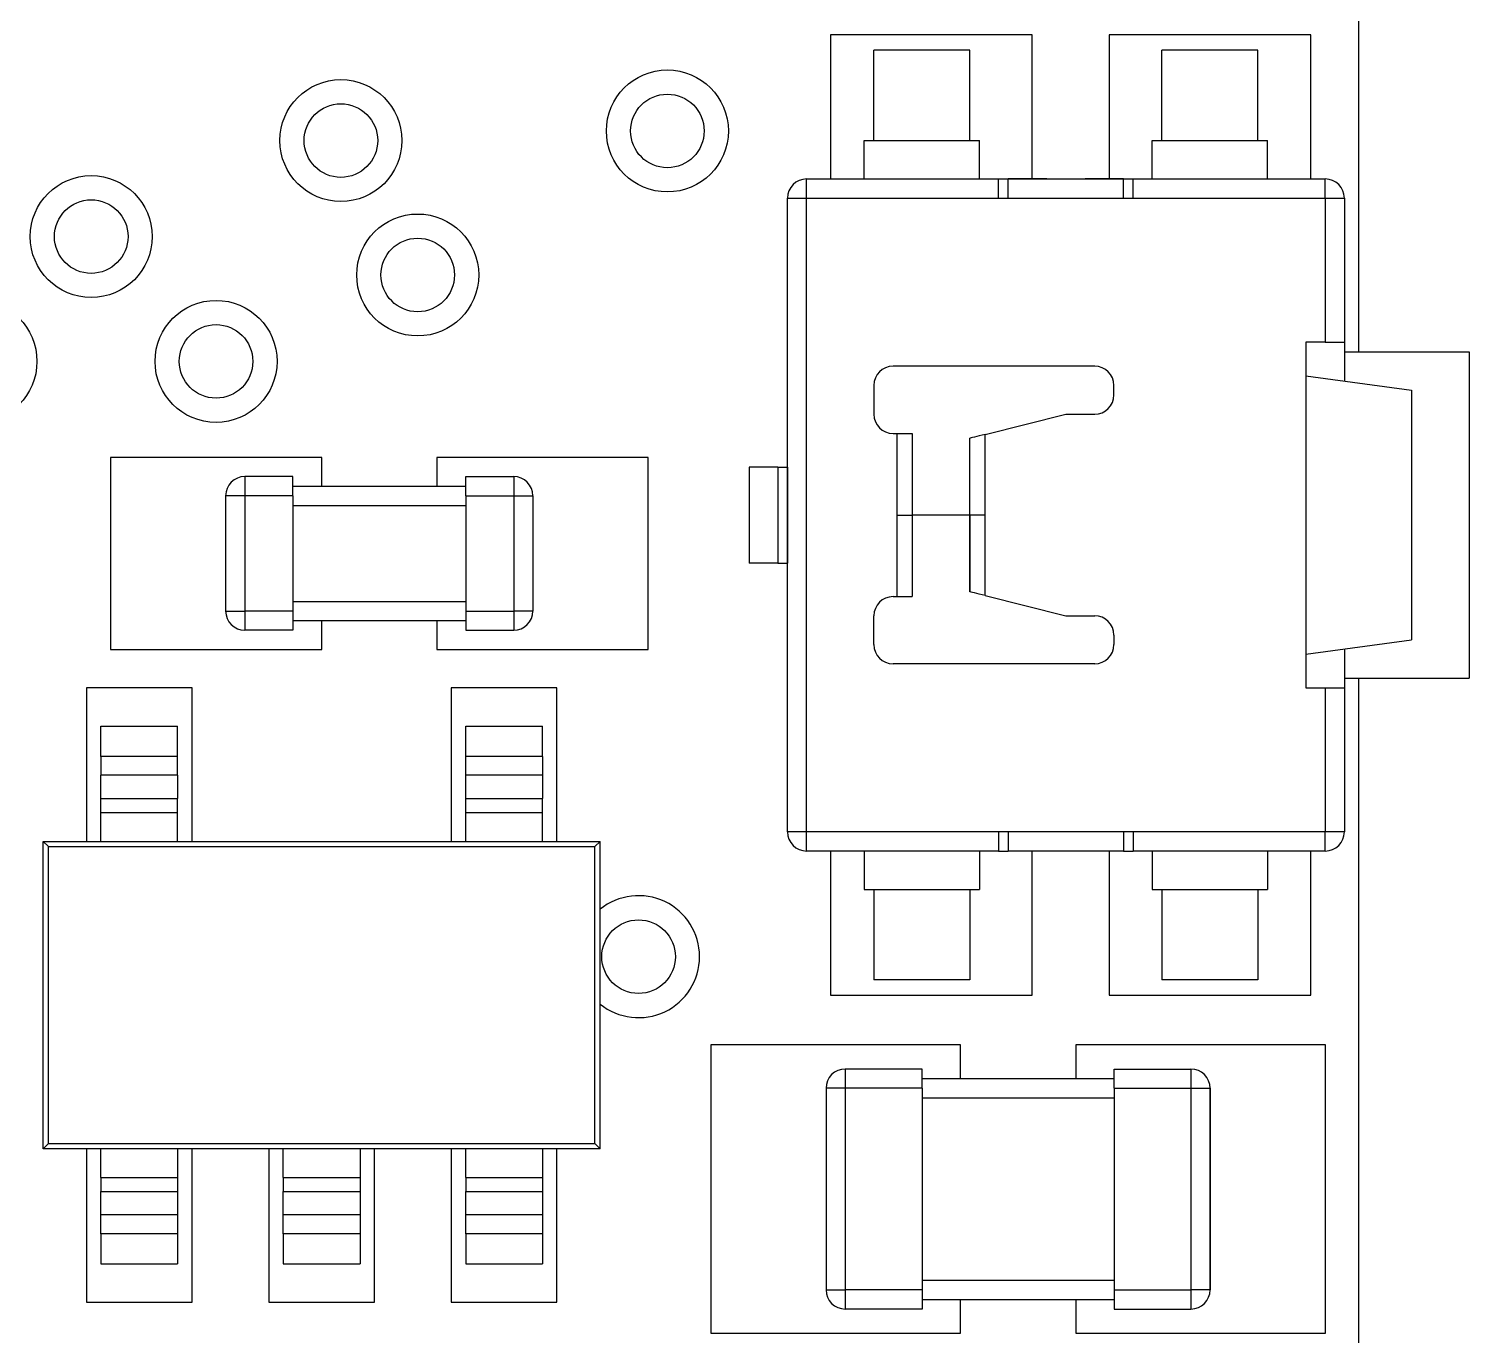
# Model space of a CAD drawing. Extents: x 87.1 to 184.1, y 90 to 128.
# Drawn here: x 111.02 to 118.52, y 103.66 to 110.47 of the extents above; entities that cross this region are included whole.
import ezdxf

# ---------------------------------------------------------------- set-up
doc = ezdxf.new("R2010")
doc.units = 0
doc.layers.add('View005', color=7, linetype='CONTINUOUS')

msp = doc.modelspace()

# ---------------------------------------------------------------- linework, layer by layer
at = {"layer": 'View005'}
for p, q in [((117.942, 108.785), (117.942, 120.435)), ((116.242, 110.435), (115.192, 110.435)), ((115.192, 110.435), (115.192, 109.685)), ((116.242, 110.435), (115.192, 110.435)), ((115.192, 110.435), (115.192, 109.685)), ((116.242, 109.685), (116.242, 110.435)), ((116.242, 109.685), (116.242, 110.435)), ((117.692, 110.435), (116.642, 110.435)), ((116.642, 110.435), (116.642, 109.685)), ((117.692, 110.435), (116.642, 110.435)), ((116.642, 110.435), (116.642, 109.685)), ((117.692, 109.685), (117.692, 110.435)), ((117.692, 109.685), (117.692, 110.435)), ((115.917, 110.356), (115.417, 110.356)), ((115.417, 109.885), (115.417, 110.356)), ((115.917, 110.356), (115.417, 110.356)), ((115.417, 109.885), (115.417, 110.356)), ((115.917, 109.885), (115.917, 110.356)), ((115.917, 109.885), (115.917, 110.356)), ((117.417, 110.356), (116.917, 110.356)), ((116.917, 109.885), (116.917, 110.356)), ((117.417, 110.356), (116.917, 110.356)), ((116.917, 109.885), (116.917, 110.356)), ((117.417, 109.885), (117.417, 110.356)), ((117.417, 109.885), (117.417, 110.356)), ((115.367, 109.685), (115.367, 109.885)), ((115.367, 109.885), (115.417, 109.885)), ((115.367, 109.685), (115.367, 109.885)), ((115.367, 109.885), (115.417, 109.885)), ((115.417, 109.885), (115.917, 109.885)), ((115.417, 109.885), (115.917, 109.885)), ((115.917, 109.885), (115.967, 109.885)), ((115.917, 109.885), (115.967, 109.885)), ((115.967, 109.685), (115.967, 109.885)), ((115.967, 109.685), (115.967, 109.885)), ((116.867, 109.685), (116.867, 109.885)), ((116.867, 109.885), (116.917, 109.885)), ((116.867, 109.685), (116.867, 109.885)), ((116.867, 109.885), (116.917, 109.885)), ((116.917, 109.885), (117.417, 109.885)), ((116.917, 109.885), (117.417, 109.885)), ((117.417, 109.885), (117.467, 109.885)), ((117.417, 109.885), (117.467, 109.885)), ((117.467, 109.685), (117.467, 109.885)), ((117.467, 109.685), (117.467, 109.885)), ((115.067, 109.685), (116.067, 109.685)), ((115.067, 109.685), (116.067, 109.685)), ((115.367, 109.685), (115.967, 109.685)), ((115.367, 109.685), (115.967, 109.685)), ((116.067, 109.685), (116.767, 109.685)), ((116.067, 109.685), (116.767, 109.685)), ((116.117, 109.685), (116.717, 109.685)), ((116.117, 109.685), (116.717, 109.685)), ((116.767, 109.685), (117.767, 109.685)), ((116.767, 109.685), (117.767, 109.685)), ((116.867, 109.685), (117.467, 109.685)), ((116.867, 109.685), (117.467, 109.685)), ((114.967, 106.285), (114.967, 109.585)), ((114.967, 106.285), (114.967, 109.585)), ((115.067, 106.285), (115.067, 109.585)), ((115.067, 109.585), (116.067, 109.585)), ((115.067, 106.285), (115.067, 109.585)), ((115.067, 109.585), (116.067, 109.585)), ((116.067, 109.585), (116.117, 109.585)), ((116.067, 109.585), (116.117, 109.585)), ((116.117, 109.585), (116.717, 109.585)), ((116.117, 109.585), (116.717, 109.585)), ((116.717, 109.585), (116.767, 109.585)), ((116.717, 109.585), (116.767, 109.585)), ((116.767, 109.585), (117.767, 109.585)), ((116.767, 109.585), (117.767, 109.585)), ((117.767, 109.585), (117.767, 108.835)), ((117.767, 109.585), (117.767, 108.835)), ((117.867, 109.585), (117.867, 108.835)), ((117.867, 109.585), (117.867, 108.835)), ((117.767, 108.835), (117.667, 108.835)), ((117.667, 108.835), (117.667, 108.66)), ((117.767, 108.835), (117.667, 108.835)), ((117.667, 108.835), (117.667, 108.66)), ((117.867, 108.835), (117.867, 108.785)), ((117.867, 108.835), (117.867, 108.785)), ((117.867, 108.785), (118.517, 108.785)), ((117.867, 108.785), (118.517, 108.785)), ((117.867, 108.785), (117.867, 108.633)), ((117.867, 108.785), (117.867, 108.633)), ((118.517, 108.785), (118.517, 107.085)), ((118.517, 108.785), (118.517, 107.085)), ((115.617, 108.71), (115.517, 108.71)), ((115.617, 108.71), (115.517, 108.71)), ((116.567, 108.71), (115.617, 108.71)), ((116.567, 108.71), (115.617, 108.71)), ((115.417, 108.61), (115.417, 108.46)), ((115.417, 108.61), (115.417, 108.46)), ((116.667, 108.56), (116.667, 108.61)), ((116.667, 108.56), (116.667, 108.61)), ((117.667, 108.66), (118.217, 108.585)), ((117.667, 108.66), (118.217, 108.585)), ((117.667, 108.66), (117.667, 107.21)), ((117.667, 108.66), (117.667, 107.21)), ((118.217, 108.585), (118.217, 107.285)), ((118.217, 108.585), (118.217, 107.285)), ((115.997, 108.355), (116.417, 108.46)), ((115.997, 108.355), (116.417, 108.46)), ((116.417, 108.46), (116.567, 108.46)), ((116.417, 108.46), (116.567, 108.46)), ((115.517, 108.36), (115.537, 108.36)), ((115.517, 108.36), (115.537, 108.36)), ((115.537, 108.36), (115.537, 107.935)), ((115.537, 108.36), (115.537, 107.935)), ((115.617, 108.36), (115.617, 107.935)), ((115.617, 108.36), (115.617, 107.935)), ((115.917, 107.935), (115.917, 108.335)), ((115.917, 107.935), (115.917, 108.335)), ((115.917, 107.935), (115.917, 108.335)), ((115.917, 107.935), (115.917, 108.335)), ((115.997, 107.935), (115.997, 108.355)), ((115.997, 107.935), (115.997, 108.355)), ((112.542, 108.235), (111.442, 108.235)), ((111.442, 108.235), (111.442, 107.235)), ((112.542, 108.235), (111.442, 108.235)), ((111.442, 108.235), (111.442, 107.235)), ((112.542, 108.085), (112.542, 108.235)), ((112.542, 108.085), (112.542, 108.235)), ((114.242, 108.235), (113.142, 108.235)), ((113.142, 108.235), (113.142, 108.085)), ((114.242, 108.235), (113.142, 108.235)), ((113.142, 108.235), (113.142, 108.085)), ((114.242, 107.235), (114.242, 108.235)), ((114.242, 107.235), (114.242, 108.235)), ((114.767, 108.185), (114.767, 107.685)), ((114.767, 108.185), (114.767, 107.685)), ((114.917, 108.185), (114.967, 108.185)), ((114.917, 108.185), (114.967, 108.185)), ((114.917, 108.185), (114.917, 107.685)), ((114.917, 108.185), (114.917, 107.685)), ((114.967, 108.185), (114.967, 107.685)), ((114.967, 108.185), (114.967, 107.685)), ((112.392, 108.135), (112.142, 108.135)), ((112.392, 108.135), (112.142, 108.135)), ((112.392, 108.135), (112.142, 108.135)), ((112.392, 108.135), (112.142, 108.135)), ((112.392, 108.135), (112.142, 108.135)), ((112.392, 108.135), (112.142, 108.135)), ((112.392, 108.085), (113.292, 108.085)), ((112.392, 108.085), (113.292, 108.085)), ((112.392, 108.085), (113.292, 108.085)), ((112.392, 108.085), (113.292, 108.085)), ((113.292, 108.135), (113.542, 108.135)), ((113.292, 108.135), (113.542, 108.135)), ((113.292, 108.135), (113.542, 108.135)), ((113.292, 108.135), (113.542, 108.135)), ((113.292, 108.135), (113.542, 108.135)), ((113.292, 108.135), (113.542, 108.135)), ((113.292, 108.135), (113.542, 108.135)), ((113.292, 108.135), (113.542, 108.135)), ((113.292, 108.135), (113.542, 108.135)), ((113.292, 108.135), (113.542, 108.135)), ((113.292, 108.135), (113.542, 108.135)), ((113.292, 108.135), (113.542, 108.135)), ((112.042, 108.035), (112.042, 107.435)), ((112.042, 108.035), (112.042, 107.435)), ((112.042, 108.035), (112.042, 107.435)), ((112.042, 108.035), (112.042, 107.435)), ((112.042, 108.035), (112.042, 107.435)), ((112.042, 108.035), (112.042, 107.435)), ((112.392, 108.035), (112.142, 108.035)), ((112.142, 108.035), (112.142, 107.435)), ((112.392, 108.035), (112.142, 108.035)), ((112.142, 108.035), (112.142, 107.435)), ((112.392, 108.035), (112.142, 108.035)), ((112.142, 108.035), (112.142, 107.435)), ((112.392, 108.035), (112.142, 108.035)), ((112.142, 108.035), (112.142, 107.435)), ((112.392, 108.035), (112.142, 108.035)), ((112.142, 108.035), (112.142, 107.435)), ((112.392, 108.035), (112.142, 108.035)), ((112.142, 108.035), (112.142, 107.435)), ((112.392, 108.035), (112.392, 107.435)), ((112.392, 108.035), (112.392, 107.435)), ((112.392, 108.035), (112.392, 107.435)), ((112.392, 108.035), (112.392, 107.435)), ((112.392, 108.035), (112.392, 107.435)), ((112.392, 108.035), (112.392, 107.435)), ((113.292, 108.035), (113.292, 107.435)), ((113.292, 108.035), (113.292, 107.435)), ((113.292, 108.035), (113.292, 107.435)), ((113.292, 108.035), (113.542, 108.035)), ((113.292, 108.035), (113.292, 107.435)), ((113.292, 108.035), (113.542, 108.035)), ((113.292, 108.035), (113.292, 107.435)), ((113.292, 108.035), (113.542, 108.035)), ((113.292, 108.035), (113.292, 107.435)), ((113.292, 108.035), (113.542, 108.035)), ((113.292, 108.035), (113.542, 108.035)), ((113.292, 108.035), (113.542, 108.035)), ((113.542, 108.035), (113.542, 107.435)), ((113.542, 108.035), (113.542, 107.435)), ((113.542, 108.035), (113.542, 107.435)), ((113.542, 108.035), (113.542, 107.435)), ((113.542, 108.035), (113.542, 107.435)), ((113.542, 108.035), (113.542, 107.435)), ((113.642, 108.035), (113.642, 107.435)), ((113.642, 108.035), (113.642, 107.435)), ((113.642, 108.035), (113.642, 107.435)), ((113.642, 108.035), (113.642, 107.435)), ((113.642, 108.035), (113.642, 107.435)), ((113.642, 108.035), (113.642, 107.435)), ((112.392, 107.985), (113.292, 107.985)), ((112.392, 107.985), (113.292, 107.985)), ((115.537, 107.935), (115.537, 107.51)), ((115.537, 107.935), (115.537, 107.51)), ((115.617, 107.935), (115.617, 107.51)), ((115.617, 107.935), (115.617, 107.51)), ((115.917, 107.935), (115.617, 107.935)), ((115.917, 107.935), (115.617, 107.935)), ((115.917, 107.535), (115.917, 107.935)), ((115.917, 107.935), (115.917, 107.535)), ((115.917, 107.535), (115.917, 107.935)), ((115.917, 107.935), (115.917, 107.535)), ((115.997, 107.515), (115.997, 107.935)), ((115.997, 107.515), (115.997, 107.935)), ((114.917, 107.685), (114.967, 107.685)), ((114.917, 107.685), (114.967, 107.685)), ((112.392, 107.485), (113.292, 107.485)), ((112.392, 107.485), (113.292, 107.485)), ((115.517, 107.51), (115.537, 107.51)), ((115.517, 107.51), (115.537, 107.51)), ((115.997, 107.515), (116.417, 107.41)), ((115.997, 107.515), (116.417, 107.41)), ((112.392, 107.435), (112.142, 107.435)), ((112.392, 107.435), (112.142, 107.435)), ((112.392, 107.435), (112.142, 107.435)), ((112.392, 107.435), (112.142, 107.435)), ((112.392, 107.435), (112.142, 107.435)), ((112.392, 107.435), (112.142, 107.435)), ((113.292, 107.435), (113.542, 107.435)), ((113.292, 107.435), (113.542, 107.435)), ((113.292, 107.435), (113.542, 107.435)), ((113.292, 107.435), (113.542, 107.435)), ((113.292, 107.435), (113.542, 107.435)), ((113.292, 107.435), (113.542, 107.435)), ((115.417, 107.26), (115.417, 107.41)), ((115.417, 107.26), (115.417, 107.41)), ((116.417, 107.41), (116.567, 107.41)), ((116.417, 107.41), (116.567, 107.41)), ((112.392, 107.335), (112.142, 107.335)), ((112.392, 107.335), (112.142, 107.335)), ((112.392, 107.335), (112.142, 107.335)), ((112.392, 107.335), (112.142, 107.335)), ((112.392, 107.335), (112.142, 107.335)), ((112.392, 107.335), (112.142, 107.335)), ((112.392, 107.335), (112.142, 107.335)), ((112.392, 107.335), (112.142, 107.335)), ((112.392, 107.335), (112.142, 107.335)), ((112.392, 107.335), (112.142, 107.335)), ((112.392, 107.335), (112.142, 107.335)), ((112.392, 107.335), (112.142, 107.335)), ((112.392, 107.385), (113.292, 107.385)), ((112.392, 107.385), (113.292, 107.385)), ((112.542, 107.235), (112.542, 107.385)), ((112.542, 107.235), (112.542, 107.385)), ((113.142, 107.385), (113.142, 107.235)), ((113.142, 107.385), (113.142, 107.235)), ((113.292, 107.335), (113.542, 107.335)), ((113.292, 107.335), (113.542, 107.335)), ((113.292, 107.335), (113.542, 107.335)), ((113.292, 107.335), (113.542, 107.335)), ((113.292, 107.335), (113.542, 107.335)), ((113.292, 107.335), (113.542, 107.335)), ((116.667, 107.31), (116.667, 107.26)), ((116.667, 107.31), (116.667, 107.26)), ((117.667, 107.21), (118.217, 107.285)), ((117.667, 107.21), (118.217, 107.285)), ((111.442, 107.235), (112.542, 107.235)), ((111.442, 107.235), (112.542, 107.235)), ((113.142, 107.235), (114.242, 107.235)), ((113.142, 107.235), (114.242, 107.235)), ((117.667, 107.21), (117.667, 107.035)), ((117.667, 107.21), (117.667, 107.035)), ((117.867, 107.237), (117.867, 107.085)), ((117.867, 107.237), (117.867, 107.085)), ((115.617, 107.16), (115.517, 107.16)), ((115.617, 107.16), (115.517, 107.16)), ((116.567, 107.16), (115.617, 107.16)), ((116.567, 107.16), (115.617, 107.16)), ((111.867, 107.035), (111.317, 107.035)), ((111.317, 107.035), (111.317, 106.235)), ((111.867, 107.035), (111.317, 107.035)), ((111.317, 107.035), (111.317, 106.235)), ((111.867, 106.235), (111.867, 107.035)), ((111.867, 106.235), (111.867, 107.035)), ((113.767, 107.035), (113.217, 107.035)), ((113.217, 107.035), (113.217, 106.235)), ((113.767, 107.035), (113.217, 107.035)), ((113.217, 107.035), (113.217, 106.235)), ((113.767, 106.235), (113.767, 107.035)), ((113.767, 106.235), (113.767, 107.035)), ((117.667, 107.035), (117.767, 107.035)), ((117.667, 107.035), (117.767, 107.035)), ((117.767, 107.035), (117.767, 106.285)), ((117.767, 107.035), (117.767, 106.285)), ((117.867, 107.085), (117.867, 107.035)), ((117.867, 107.085), (118.517, 107.085)), ((117.867, 107.085), (117.867, 107.035)), ((117.867, 107.085), (118.517, 107.085)), ((117.867, 107.035), (117.867, 106.285)), ((117.867, 107.035), (117.867, 106.285)), ((117.942, 101.785), (117.942, 107.085)), ((111.392, 106.678), (111.392, 106.835)), ((111.392, 106.835), (111.792, 106.835)), ((111.392, 106.678), (111.392, 106.835)), ((111.392, 106.835), (111.792, 106.835)), ((111.792, 106.678), (111.792, 106.835)), ((111.792, 106.678), (111.792, 106.835)), ((113.292, 106.678), (113.292, 106.835)), ((113.292, 106.835), (113.692, 106.835)), ((113.292, 106.678), (113.292, 106.835)), ((113.292, 106.835), (113.692, 106.835)), ((113.692, 106.678), (113.692, 106.835)), ((113.692, 106.678), (113.692, 106.835)), ((111.792, 106.678), (111.392, 106.678)), ((111.792, 106.678), (111.392, 106.678)), ((113.692, 106.678), (113.292, 106.678)), ((113.692, 106.678), (113.292, 106.678)), ((111.392, 106.458), (111.392, 106.58)), ((111.392, 106.458), (111.392, 106.58)), ((111.792, 106.58), (111.392, 106.58)), ((111.792, 106.58), (111.392, 106.58)), ((111.792, 106.58), (111.792, 106.458)), ((111.792, 106.58), (111.792, 106.458)), ((113.292, 106.458), (113.292, 106.58)), ((113.292, 106.458), (113.292, 106.58)), ((113.692, 106.58), (113.292, 106.58)), ((113.692, 106.58), (113.292, 106.58)), ((113.692, 106.58), (113.692, 106.458)), ((113.692, 106.58), (113.692, 106.458)), ((111.392, 106.458), (111.792, 106.458)), ((111.392, 106.458), (111.792, 106.458)), ((113.292, 106.458), (113.692, 106.458)), ((113.292, 106.458), (113.692, 106.458)), ((111.392, 106.235), (111.392, 106.385)), ((111.392, 106.235), (111.392, 106.385)), ((111.392, 106.385), (111.792, 106.385)), ((111.392, 106.385), (111.792, 106.385)), ((111.792, 106.235), (111.792, 106.385)), ((111.792, 106.235), (111.792, 106.385)), ((113.292, 106.235), (113.292, 106.385)), ((113.292, 106.235), (113.292, 106.385)), ((113.292, 106.385), (113.692, 106.385)), ((113.292, 106.385), (113.692, 106.385)), ((113.692, 106.235), (113.692, 106.385)), ((113.692, 106.235), (113.692, 106.385)), ((116.067, 106.285), (115.067, 106.285)), ((116.067, 106.285), (115.067, 106.285)), ((116.117, 106.285), (116.067, 106.285)), ((116.117, 106.285), (116.067, 106.285)), ((116.717, 106.285), (116.117, 106.285)), ((116.717, 106.285), (116.117, 106.285)), ((116.767, 106.285), (116.717, 106.285)), ((116.767, 106.285), (116.717, 106.285)), ((117.767, 106.285), (116.767, 106.285)), ((117.767, 106.285), (116.767, 106.285)), ((111.092, 106.235), (113.992, 106.235)), ((111.092, 106.235), (111.119, 106.208)), ((111.092, 104.635), (111.092, 106.235)), ((111.092, 106.235), (113.992, 106.235)), ((111.092, 106.235), (111.119, 106.208)), ((111.092, 104.635), (111.092, 106.235)), ((111.119, 106.208), (113.965, 106.208)), ((111.119, 104.662), (111.119, 106.208)), ((111.119, 106.208), (113.965, 106.208)), ((111.119, 104.662), (111.119, 106.208)), ((113.992, 106.235), (113.965, 106.208)), ((113.992, 106.235), (113.965, 106.208)), ((113.965, 104.662), (113.965, 106.208)), ((113.965, 104.662), (113.965, 106.208)), ((113.992, 104.635), (113.992, 106.235)), ((113.992, 104.635), (113.992, 106.235)), ((116.067, 106.185), (115.067, 106.185)), ((116.067, 106.185), (115.067, 106.185)), ((115.192, 106.185), (115.192, 105.435)), ((115.192, 106.185), (115.192, 105.435)), ((115.367, 106.185), (115.367, 105.985)), ((115.367, 106.185), (115.367, 105.985)), ((115.967, 106.185), (115.967, 105.985)), ((115.967, 106.185), (115.967, 105.985)), ((116.067, 106.185), (116.117, 106.185)), ((116.067, 106.185), (116.117, 106.185)), ((116.717, 106.185), (116.117, 106.185)), ((116.717, 106.185), (116.117, 106.185)), ((116.242, 105.435), (116.242, 106.185)), ((116.242, 105.435), (116.242, 106.185)), ((116.642, 106.185), (116.642, 105.435)), ((116.642, 106.185), (116.642, 105.435)), ((116.717, 106.185), (116.767, 106.185)), ((116.717, 106.185), (116.767, 106.185)), ((117.767, 106.185), (116.767, 106.185)), ((117.767, 106.185), (116.767, 106.185)), ((116.867, 106.185), (116.867, 105.985)), ((116.867, 106.185), (116.867, 105.985)), ((117.467, 106.185), (117.467, 105.985)), ((117.467, 106.185), (117.467, 105.985)), ((117.692, 105.435), (117.692, 106.185)), ((117.692, 105.435), (117.692, 106.185)), ((115.367, 105.985), (115.417, 105.985)), ((115.367, 105.985), (115.417, 105.985)), ((115.417, 105.985), (115.417, 105.514)), ((115.417, 105.985), (115.417, 105.514)), ((115.417, 105.985), (115.917, 105.985)), ((115.417, 105.985), (115.917, 105.985)), ((115.917, 105.985), (115.967, 105.985)), ((115.917, 105.985), (115.917, 105.514)), ((115.917, 105.985), (115.967, 105.985)), ((115.917, 105.985), (115.917, 105.514)), ((116.867, 105.985), (116.917, 105.985)), ((116.867, 105.985), (116.917, 105.985)), ((116.917, 105.985), (116.917, 105.514)), ((116.917, 105.985), (116.917, 105.514)), ((116.917, 105.985), (117.417, 105.985)), ((116.917, 105.985), (117.417, 105.985)), ((117.417, 105.985), (117.467, 105.985)), ((117.417, 105.985), (117.417, 105.514)), ((117.417, 105.985), (117.467, 105.985)), ((117.417, 105.985), (117.417, 105.514)), ((115.917, 105.514), (115.417, 105.514)), ((115.917, 105.514), (115.417, 105.514)), ((117.417, 105.514), (116.917, 105.514)), ((117.417, 105.514), (116.917, 105.514)), ((115.192, 105.435), (116.242, 105.435)), ((115.192, 105.435), (116.242, 105.435)), ((116.642, 105.435), (117.692, 105.435)), ((116.642, 105.435), (117.692, 105.435)), ((115.868, 105.175), (114.568, 105.175)), ((114.568, 105.175), (114.568, 103.675)), ((115.868, 105.175), (114.568, 105.175)), ((114.568, 105.175), (114.568, 103.675)), ((115.868, 105), (115.868, 105.175)), ((115.868, 105), (115.868, 105.175)), ((117.768, 105.175), (116.468, 105.175)), ((116.468, 105.175), (116.468, 105)), ((117.768, 105.175), (116.468, 105.175)), ((116.468, 105.175), (116.468, 105)), ((117.768, 103.675), (117.768, 105.175)), ((117.768, 103.675), (117.768, 105.175)), ((115.668, 105.05), (115.268, 105.05)), ((115.668, 105.05), (115.268, 105.05)), ((115.668, 105), (116.668, 105)), ((115.668, 105), (116.668, 105)), ((116.668, 105.05), (117.068, 105.05)), ((116.668, 105.05), (117.068, 105.05)), ((116.668, 105.05), (117.068, 105.05)), ((116.668, 105.05), (117.068, 105.05)), ((115.168, 104.95), (115.168, 103.9)), ((115.168, 104.95), (115.168, 103.9)), ((115.668, 104.95), (115.268, 104.95)), ((115.268, 104.95), (115.268, 103.9)), ((115.668, 104.95), (115.268, 104.95)), ((115.268, 104.95), (115.268, 103.9)), ((115.668, 104.95), (115.668, 103.9)), ((115.668, 104.95), (115.668, 103.9)), ((116.668, 104.95), (116.668, 103.9)), ((116.668, 104.95), (116.668, 103.9)), ((116.668, 104.95), (117.068, 104.95)), ((116.668, 104.95), (117.068, 104.95)), ((117.068, 104.95), (117.068, 103.9)), ((117.068, 104.95), (117.068, 103.9)), ((117.168, 104.95), (117.168, 103.9)), ((117.168, 103.9), (117.168, 104.95)), ((117.168, 104.95), (117.168, 103.9)), ((117.168, 103.9), (117.168, 104.95)), ((115.668, 104.9), (116.668, 104.9)), ((115.668, 104.9), (116.668, 104.9)), ((111.092, 104.635), (111.119, 104.662)), ((111.092, 104.635), (111.119, 104.662)), ((113.992, 104.635), (111.092, 104.635)), ((113.992, 104.635), (111.092, 104.635)), ((111.119, 104.662), (113.965, 104.662)), ((111.119, 104.662), (113.965, 104.662)), ((111.317, 104.635), (111.317, 103.835)), ((111.317, 104.635), (111.317, 103.835)), ((111.392, 104.485), (111.392, 104.635)), ((111.392, 104.485), (111.392, 104.635)), ((111.792, 104.635), (111.792, 104.485)), ((111.792, 104.635), (111.792, 104.485)), ((111.867, 103.835), (111.867, 104.635)), ((111.867, 103.835), (111.867, 104.635)), ((112.267, 104.635), (112.267, 103.835)), ((112.267, 104.635), (112.267, 103.835)), ((112.342, 104.485), (112.342, 104.635)), ((112.342, 104.485), (112.342, 104.635)), ((112.742, 104.635), (112.742, 104.485)), ((112.742, 104.635), (112.742, 104.485)), ((112.817, 103.835), (112.817, 104.635)), ((112.817, 103.835), (112.817, 104.635)), ((113.217, 104.635), (113.217, 103.835)), ((113.217, 104.635), (113.217, 103.835)), ((113.292, 104.485), (113.292, 104.635)), ((113.292, 104.485), (113.292, 104.635)), ((113.692, 104.635), (113.692, 104.485)), ((113.692, 104.635), (113.692, 104.485)), ((113.767, 103.835), (113.767, 104.635)), ((113.767, 103.835), (113.767, 104.635)), ((113.992, 104.635), (113.965, 104.662)), ((113.992, 104.635), (113.965, 104.662)), ((111.392, 104.485), (111.792, 104.485)), ((111.392, 104.485), (111.792, 104.485)), ((112.342, 104.485), (112.742, 104.485)), ((112.342, 104.485), (112.742, 104.485)), ((113.292, 104.485), (113.692, 104.485)), ((113.292, 104.485), (113.692, 104.485)), ((111.392, 104.29), (111.392, 104.412)), ((111.392, 104.29), (111.392, 104.412)), ((111.392, 104.412), (111.792, 104.412)), ((111.392, 104.412), (111.792, 104.412)), ((111.792, 104.412), (111.792, 104.29)), ((111.792, 104.412), (111.792, 104.29)), ((112.342, 104.29), (112.342, 104.412)), ((112.342, 104.29), (112.342, 104.412)), ((112.342, 104.412), (112.742, 104.412)), ((112.342, 104.412), (112.742, 104.412)), ((112.742, 104.412), (112.742, 104.29)), ((112.742, 104.412), (112.742, 104.29)), ((113.292, 104.29), (113.292, 104.412)), ((113.292, 104.29), (113.292, 104.412)), ((113.292, 104.412), (113.692, 104.412)), ((113.292, 104.412), (113.692, 104.412)), ((113.692, 104.412), (113.692, 104.29)), ((113.692, 104.412), (113.692, 104.29)), ((111.792, 104.29), (111.392, 104.29)), ((111.792, 104.29), (111.392, 104.29)), ((112.742, 104.29), (112.342, 104.29)), ((112.742, 104.29), (112.342, 104.29)), ((113.692, 104.29), (113.292, 104.29)), ((113.692, 104.29), (113.292, 104.29)), ((111.392, 104.192), (111.392, 104.035)), ((111.392, 104.192), (111.392, 104.035)), ((111.792, 104.192), (111.392, 104.192)), ((111.792, 104.192), (111.392, 104.192)), ((111.792, 104.192), (111.792, 104.035)), ((111.792, 104.192), (111.792, 104.035)), ((112.342, 104.192), (112.342, 104.035)), ((112.342, 104.192), (112.342, 104.035)), ((112.742, 104.192), (112.342, 104.192)), ((112.742, 104.192), (112.342, 104.192)), ((112.742, 104.192), (112.742, 104.035)), ((112.742, 104.192), (112.742, 104.035)), ((113.292, 104.192), (113.292, 104.035)), ((113.292, 104.192), (113.292, 104.035)), ((113.692, 104.192), (113.292, 104.192)), ((113.692, 104.192), (113.292, 104.192)), ((113.692, 104.192), (113.692, 104.035)), ((113.692, 104.192), (113.692, 104.035)), ((111.392, 104.035), (111.792, 104.035)), ((111.392, 104.035), (111.792, 104.035)), ((112.342, 104.035), (112.742, 104.035)), ((112.342, 104.035), (112.742, 104.035)), ((113.292, 104.035), (113.692, 104.035)), ((113.292, 104.035), (113.692, 104.035)), ((115.668, 103.95), (116.668, 103.95)), ((115.668, 103.95), (116.668, 103.95)), ((115.668, 103.9), (115.268, 103.9)), ((115.668, 103.9), (115.268, 103.9)), ((116.668, 103.9), (117.068, 103.9)), ((116.668, 103.9), (117.068, 103.9)), ((111.317, 103.835), (111.867, 103.835)), ((111.317, 103.835), (111.867, 103.835)), ((112.267, 103.835), (112.817, 103.835)), ((112.267, 103.835), (112.817, 103.835)), ((113.217, 103.835), (113.767, 103.835)), ((113.217, 103.835), (113.767, 103.835)), ((115.668, 103.8), (115.268, 103.8)), ((115.668, 103.8), (115.268, 103.8)), ((115.668, 103.8), (115.268, 103.8)), ((115.668, 103.8), (115.268, 103.8)), ((115.668, 103.85), (116.668, 103.85)), ((115.668, 103.85), (116.668, 103.85)), ((115.868, 103.675), (115.868, 103.85)), ((115.868, 103.675), (115.868, 103.85)), ((116.468, 103.85), (116.468, 103.675)), ((116.468, 103.85), (116.468, 103.675)), ((116.668, 103.8), (117.068, 103.8)), ((116.668, 103.8), (117.068, 103.8)), ((114.568, 103.675), (115.868, 103.675)), ((114.568, 103.675), (115.868, 103.675)), ((116.468, 103.675), (117.768, 103.675)), ((116.468, 103.675), (117.768, 103.675))]:
    msp.add_line(p, q, dxfattribs=at)
for centre, radius in [((114.342, 109.935), 0.3175), ((114.342, 109.935), 0.3175), ((112.642, 109.885), 0.3175), ((112.642, 109.885), 0.3175), ((114.342, 109.935), 0.1915), ((114.342, 109.935), 0.1915), ((112.642, 109.885), 0.1915), ((112.642, 109.885), 0.1915), ((111.342, 109.385), 0.3175), ((111.342, 109.385), 0.3175), ((111.342, 109.385), 0.1915), ((111.342, 109.385), 0.1915), ((113.042, 109.185), 0.3175), ((113.042, 109.185), 0.3175), ((113.042, 109.185), 0.1915), ((113.042, 109.185), 0.1915), ((110.742, 108.735), 0.3175), ((110.742, 108.735), 0.3175), ((111.992, 108.735), 0.3175), ((111.992, 108.735), 0.3175), ((111.992, 108.735), 0.1915), ((111.992, 108.735), 0.1915), ((114.192, 105.635), 0.1915), ((114.192, 105.635), 0.1915)]:
    msp.add_circle(centre, radius, dxfattribs=at)
for centre, radius, start, end in [((115.067, 109.585), 0.1, 90, 180), ((115.067, 109.585), 0.1, 90, 180), ((117.767, 109.585), 0.1, 0, 90), ((117.767, 109.585), 0.1, 0, 90), ((115.517, 108.61), 0.1, 90, 180), ((115.517, 108.61), 0.1, 90, 180), ((116.567, 108.61), 0.1, 0, 90), ((116.567, 108.61), 0.1, 0, 90), ((116.567, 108.56), 0.1, -90, 0), ((116.567, 108.56), 0.1, -90, 0), ((115.517, 108.46), 0.1, 180, -90), ((115.517, 108.46), 0.1, 180, -90), ((112.142, 108.035), 0.1, 90, 180), ((112.142, 108.035), 0.1, 90, 180), ((112.142, 108.035), 0.1, 90, -180), ((112.142, 108.035), 0.1, 90, -180), ((112.142, 108.035), 0.1, 90, -180), ((112.142, 108.035), 0.1, 90, -180), ((113.542, 108.035), 0.1, 0, 90), ((113.542, 108.035), 0.1, 0, 90), ((113.542, 108.035), 0.1, 0, 90), ((113.542, 108.035), 0.1, 0, 90), ((113.542, 108.035), 0.1, 0, 90), ((113.542, 108.035), 0.1, 0, 90), ((113.542, 108.035), 0.1, 0, 90), ((113.542, 108.035), 0.1, 0, 90), ((113.542, 108.035), 0.1, 0, 90), ((113.542, 108.035), 0.1, 0, 90), ((115.517, 107.41), 0.1, 90, 180), ((115.517, 107.41), 0.1, 90, 180), ((112.142, 107.435), 0.1, 180, -90), ((112.142, 107.435), 0.1, 180, -90), ((112.142, 107.435), 0.1, 180, -90), ((112.142, 107.435), 0.1, 180, -90), ((112.142, 107.435), 0.1, -180, -90), ((112.142, 107.435), 0.1, -180, -90), ((112.142, 107.435), 0.1, 180, -90), ((112.142, 107.435), 0.1, 180, -90), ((112.142, 107.435), 0.1, -180, -90), ((112.142, 107.435), 0.1, -180, -90), ((112.142, 107.435), 0.1, 180, -90), ((112.142, 107.435), 0.1, 180, -90), ((112.142, 107.435), 0.1, 180, -90), ((112.142, 107.435), 0.1, 180, -90), ((113.542, 107.435), 0.1, -90, 0), ((113.542, 107.435), 0.1, -90, 0), ((113.542, 107.435), 0.1, -90, 0), ((113.542, 107.435), 0.1, -90, 0), ((113.542, 107.435), 0.1, -90, 0), ((113.542, 107.435), 0.1, -90, 0), ((116.567, 107.31), 0.1, 0, 90), ((116.567, 107.31), 0.1, 0, 90), ((115.517, 107.26), 0.1, 180, -90), ((115.517, 107.26), 0.1, 180, -90), ((116.567, 107.26), 0.1, -90, 0), ((116.567, 107.26), 0.1, -90, 0), ((115.067, 106.285), 0.1, 180, -90), ((115.067, 106.285), 0.1, 180, -90), ((115.067, 106.285), 0.1, 180, -90), ((115.067, 106.285), 0.1, 180, -90), ((117.767, 106.285), 0.1, -90, 0), ((117.767, 106.285), 0.1, -90, 0), ((117.767, 106.285), 0.1, -90, 0), ((117.767, 106.285), 0.1, -90, 0), ((114.192, 105.635), 0.3175, 0, 129.044), ((114.192, 105.635), 0.3175, 0, 129.044), ((114.192, 105.635), 0.3175, -129.044, 0), ((114.192, 105.635), 0.3175, -129.044, 0), ((115.268, 104.95), 0.1, 90, 180), ((115.268, 104.95), 0.1, 90, 180), ((115.268, 104.95), 0.1, 90, 180), ((115.268, 104.95), 0.1, 90, 180), ((115.268, 104.95), 0.1, 90, 180), ((115.268, 104.95), 0.1, 90, 180), ((117.068, 104.95), 0.1, 0, 90), ((117.068, 104.95), 0.1, 0, 90), ((117.068, 104.95), 0.1, 0, 90), ((117.068, 104.95), 0.1, 0, 90), ((117.068, 104.95), 0.1, 0, 90), ((117.068, 104.95), 0.1, 0, 90), ((115.268, 103.9), 0.1, 180, -90), ((115.268, 103.9), 0.1, 180, -90), ((115.268, 103.9), 0.1, 180, -90), ((115.268, 103.9), 0.1, 180, -90), ((115.268, 103.9), 0.1, 180, -90), ((115.268, 103.9), 0.1, 180, -90), ((117.068, 103.9), 0.1, -90, 0), ((117.068, 103.9), 0.1, -90, 0), ((117.068, 103.9), 0.1, -90, 0), ((117.068, 103.9), 0.1, -90, 0), ((117.068, 103.9), 0.1, -90, 0), ((117.068, 103.9), 0.1, -90, 0)]:
    msp.add_arc(centre, radius, start, end, dxfattribs=at)
for points in [[(115.067, 109.585), (115.067, 109.638), (115.067, 109.686), (115.067, 109.685)], [(115.067, 109.585), (115.067, 109.638), (115.067, 109.686), (115.067, 109.685)], [(116.067, 109.585), (116.067, 109.638), (116.067, 109.686), (116.067, 109.685)], [(116.067, 109.585), (116.067, 109.638), (116.067, 109.686), (116.067, 109.685)], [(116.317, 109.685), (116.21, 109.685), (116.115, 109.685), (116.117, 109.685)], [(116.317, 109.685), (116.21, 109.685), (116.115, 109.685), (116.117, 109.685)], [(116.117, 109.585), (116.117, 109.638), (116.117, 109.686), (116.117, 109.685)], [(116.117, 109.585), (116.117, 109.638), (116.117, 109.686), (116.117, 109.685)], [(116.717, 109.685), (116.719, 109.685), (116.624, 109.685), (116.517, 109.685)], [(116.717, 109.685), (116.719, 109.685), (116.624, 109.685), (116.517, 109.685)], [(116.717, 109.585), (116.717, 109.638), (116.717, 109.686), (116.717, 109.685)], [(116.717, 109.585), (116.717, 109.638), (116.717, 109.686), (116.717, 109.685)], [(116.767, 109.585), (116.767, 109.638), (116.767, 109.686), (116.767, 109.685)], [(116.767, 109.585), (116.767, 109.638), (116.767, 109.686), (116.767, 109.685)], [(117.767, 109.585), (117.767, 109.638), (117.767, 109.686), (117.767, 109.685)], [(117.767, 109.585), (117.767, 109.638), (117.767, 109.686), (117.767, 109.685)], [(114.967, 109.585), (114.966, 109.585), (115.014, 109.585), (115.067, 109.585)], [(114.967, 109.585), (114.966, 109.585), (115.014, 109.585), (115.067, 109.585)], [(117.767, 109.585), (117.821, 109.585), (117.868, 109.585), (117.867, 109.585)], [(117.767, 109.585), (117.821, 109.585), (117.868, 109.585), (117.867, 109.585)], [(117.767, 108.835), (117.821, 108.835), (117.868, 108.835), (117.867, 108.835)], [(117.767, 108.835), (117.821, 108.835), (117.868, 108.835), (117.867, 108.835)], [(115.537, 108.36), (115.58, 108.36), (115.618, 108.36), (115.617, 108.36)], [(115.537, 108.36), (115.58, 108.36), (115.618, 108.36), (115.617, 108.36)], [(115.997, 108.355), (115.954, 108.344), (115.916, 108.335), (115.917, 108.335)], [(115.997, 108.355), (115.954, 108.344), (115.916, 108.335), (115.917, 108.335)], [(114.917, 108.185), (114.837, 108.185), (114.766, 108.185), (114.767, 108.185)], [(114.917, 108.185), (114.837, 108.185), (114.766, 108.185), (114.767, 108.185)], [(112.142, 108.135), (112.142, 108.136), (112.142, 108.088), (112.142, 108.035)], [(112.142, 108.135), (112.142, 108.136), (112.142, 108.088), (112.142, 108.035)], [(112.142, 108.135), (112.142, 108.136), (112.142, 108.088), (112.142, 108.035)], [(112.142, 108.135), (112.142, 108.136), (112.142, 108.088), (112.142, 108.035)], [(112.142, 108.135), (112.142, 108.136), (112.142, 108.088), (112.142, 108.035)], [(112.142, 108.135), (112.142, 108.136), (112.142, 108.088), (112.142, 108.035)], [(112.392, 108.035), (112.392, 108.088), (112.392, 108.136), (112.392, 108.135)], [(112.392, 108.035), (112.392, 108.088), (112.392, 108.136), (112.392, 108.135)], [(112.392, 108.035), (112.392, 108.088), (112.392, 108.136), (112.392, 108.135)], [(112.392, 108.035), (112.392, 108.088), (112.392, 108.136), (112.392, 108.135)], [(112.392, 108.035), (112.392, 108.088), (112.392, 108.136), (112.392, 108.135)], [(112.392, 108.035), (112.392, 108.088), (112.392, 108.136), (112.392, 108.135)], [(113.292, 108.035), (113.292, 108.088), (113.292, 108.136), (113.292, 108.135)], [(113.292, 108.035), (113.292, 108.088), (113.292, 108.136), (113.292, 108.135)], [(113.292, 108.035), (113.292, 108.088), (113.292, 108.136), (113.292, 108.135)], [(113.292, 108.035), (113.292, 108.088), (113.292, 108.136), (113.292, 108.135)], [(113.292, 108.035), (113.292, 108.088), (113.292, 108.136), (113.292, 108.135)], [(113.292, 108.035), (113.292, 108.088), (113.292, 108.136), (113.292, 108.135)], [(113.542, 108.135), (113.542, 108.136), (113.542, 108.088), (113.542, 108.035)], [(113.542, 108.135), (113.542, 108.136), (113.542, 108.088), (113.542, 108.035)], [(113.542, 108.135), (113.542, 108.136), (113.542, 108.088), (113.542, 108.035)], [(113.542, 108.135), (113.542, 108.136), (113.542, 108.088), (113.542, 108.035)], [(113.542, 108.135), (113.542, 108.136), (113.542, 108.088), (113.542, 108.035)], [(113.542, 108.135), (113.542, 108.136), (113.542, 108.088), (113.542, 108.035)], [(112.142, 108.035), (112.089, 108.035), (112.041, 108.035), (112.042, 108.035)], [(112.142, 108.035), (112.089, 108.035), (112.041, 108.035), (112.042, 108.035)], [(112.142, 108.035), (112.089, 108.035), (112.041, 108.035), (112.042, 108.035)], [(112.142, 108.035), (112.089, 108.035), (112.041, 108.035), (112.042, 108.035)], [(112.142, 108.035), (112.089, 108.035), (112.041, 108.035), (112.042, 108.035)], [(112.142, 108.035), (112.089, 108.035), (112.041, 108.035), (112.042, 108.035)], [(113.542, 108.035), (113.596, 108.035), (113.643, 108.035), (113.642, 108.035)], [(113.542, 108.035), (113.596, 108.035), (113.643, 108.035), (113.642, 108.035)], [(113.542, 108.035), (113.596, 108.035), (113.643, 108.035), (113.642, 108.035)], [(113.542, 108.035), (113.596, 108.035), (113.643, 108.035), (113.642, 108.035)], [(113.542, 108.035), (113.596, 108.035), (113.643, 108.035), (113.642, 108.035)], [(113.542, 108.035), (113.596, 108.035), (113.643, 108.035), (113.642, 108.035)], [(115.537, 107.935), (115.58, 107.935), (115.618, 107.935), (115.617, 107.935)], [(115.537, 107.935), (115.58, 107.935), (115.618, 107.935), (115.617, 107.935)], [(115.997, 107.935), (115.954, 107.935), (115.916, 107.935), (115.917, 107.935)], [(115.997, 107.935), (115.954, 107.935), (115.916, 107.935), (115.917, 107.935)], [(114.917, 107.685), (114.837, 107.685), (114.766, 107.685), (114.767, 107.685)], [(114.917, 107.685), (114.837, 107.685), (114.766, 107.685), (114.767, 107.685)], [(115.537, 107.51), (115.58, 107.51), (115.618, 107.51), (115.617, 107.51)], [(115.537, 107.51), (115.58, 107.51), (115.618, 107.51), (115.617, 107.51)], [(115.997, 107.515), (115.954, 107.526), (115.916, 107.535), (115.917, 107.535)], [(115.997, 107.515), (115.954, 107.526), (115.916, 107.535), (115.917, 107.535)], [(112.042, 107.435), (112.041, 107.435), (112.089, 107.435), (112.142, 107.435)], [(112.042, 107.435), (112.041, 107.435), (112.089, 107.435), (112.142, 107.435)], [(112.042, 107.435), (112.041, 107.435), (112.089, 107.435), (112.142, 107.435)], [(112.042, 107.435), (112.041, 107.435), (112.089, 107.435), (112.142, 107.435)], [(112.042, 107.435), (112.041, 107.435), (112.089, 107.435), (112.142, 107.435)], [(112.042, 107.435), (112.041, 107.435), (112.089, 107.435), (112.142, 107.435)], [(112.142, 107.435), (112.142, 107.382), (112.142, 107.334), (112.142, 107.335)], [(112.142, 107.435), (112.142, 107.382), (112.142, 107.334), (112.142, 107.335)], [(112.142, 107.435), (112.142, 107.382), (112.142, 107.334), (112.142, 107.335)], [(112.142, 107.435), (112.142, 107.382), (112.142, 107.334), (112.142, 107.335)], [(112.142, 107.435), (112.142, 107.382), (112.142, 107.334), (112.142, 107.335)], [(112.142, 107.435), (112.142, 107.382), (112.142, 107.334), (112.142, 107.335)], [(112.392, 107.435), (112.392, 107.382), (112.392, 107.334), (112.392, 107.335)], [(112.392, 107.435), (112.392, 107.382), (112.392, 107.334), (112.392, 107.335)], [(112.392, 107.435), (112.392, 107.382), (112.392, 107.334), (112.392, 107.335)], [(112.392, 107.435), (112.392, 107.382), (112.392, 107.334), (112.392, 107.335)], [(112.392, 107.435), (112.392, 107.382), (112.392, 107.334), (112.392, 107.335)], [(112.392, 107.435), (112.392, 107.382), (112.392, 107.334), (112.392, 107.335)], [(113.292, 107.435), (113.292, 107.382), (113.292, 107.334), (113.292, 107.335)], [(113.292, 107.435), (113.292, 107.382), (113.292, 107.334), (113.292, 107.335)], [(113.292, 107.435), (113.292, 107.382), (113.292, 107.334), (113.292, 107.335)], [(113.292, 107.435), (113.292, 107.382), (113.292, 107.334), (113.292, 107.335)], [(113.292, 107.435), (113.292, 107.382), (113.292, 107.334), (113.292, 107.335)], [(113.292, 107.435), (113.292, 107.382), (113.292, 107.334), (113.292, 107.335)], [(113.542, 107.435), (113.542, 107.382), (113.542, 107.334), (113.542, 107.335)], [(113.642, 107.435), (113.643, 107.435), (113.596, 107.435), (113.542, 107.435)], [(113.542, 107.435), (113.542, 107.382), (113.542, 107.334), (113.542, 107.335)], [(113.642, 107.435), (113.643, 107.435), (113.596, 107.435), (113.542, 107.435)], [(113.542, 107.435), (113.542, 107.382), (113.542, 107.334), (113.542, 107.335)], [(113.642, 107.435), (113.643, 107.435), (113.596, 107.435), (113.542, 107.435)], [(113.542, 107.435), (113.542, 107.382), (113.542, 107.334), (113.542, 107.335)], [(113.642, 107.435), (113.643, 107.435), (113.596, 107.435), (113.542, 107.435)], [(113.542, 107.435), (113.542, 107.382), (113.542, 107.334), (113.542, 107.335)], [(113.642, 107.435), (113.643, 107.435), (113.596, 107.435), (113.542, 107.435)], [(113.542, 107.435), (113.542, 107.382), (113.542, 107.334), (113.542, 107.335)], [(113.642, 107.435), (113.643, 107.435), (113.596, 107.435), (113.542, 107.435)], [(117.767, 107.035), (117.821, 107.035), (117.868, 107.035), (117.867, 107.035)], [(117.767, 107.035), (117.821, 107.035), (117.868, 107.035), (117.867, 107.035)], [(111.392, 106.678), (111.392, 106.632), (111.392, 106.589), (111.392, 106.58)], [(111.392, 106.678), (111.392, 106.632), (111.392, 106.589), (111.392, 106.58)], [(111.792, 106.58), (111.792, 106.589), (111.792, 106.632), (111.792, 106.678)], [(111.792, 106.58), (111.792, 106.589), (111.792, 106.632), (111.792, 106.678)], [(113.292, 106.58), (113.292, 106.589), (113.292, 106.632), (113.292, 106.678)], [(113.292, 106.58), (113.292, 106.589), (113.292, 106.632), (113.292, 106.678)], [(113.692, 106.678), (113.692, 106.632), (113.692, 106.589), (113.692, 106.58)], [(113.692, 106.678), (113.692, 106.632), (113.692, 106.589), (113.692, 106.58)], [(111.392, 106.385), (111.392, 106.42), (111.392, 106.452), (111.392, 106.458)], [(111.392, 106.385), (111.392, 106.42), (111.392, 106.452), (111.392, 106.458)], [(111.792, 106.385), (111.792, 106.42), (111.792, 106.452), (111.792, 106.458)], [(111.792, 106.385), (111.792, 106.42), (111.792, 106.452), (111.792, 106.458)], [(113.292, 106.385), (113.292, 106.42), (113.292, 106.452), (113.292, 106.458)], [(113.292, 106.385), (113.292, 106.42), (113.292, 106.452), (113.292, 106.458)], [(113.692, 106.385), (113.692, 106.42), (113.692, 106.452), (113.692, 106.458)], [(113.692, 106.385), (113.692, 106.42), (113.692, 106.452), (113.692, 106.458)], [(115.067, 106.285), (115.014, 106.285), (114.966, 106.285), (114.967, 106.285)], [(115.067, 106.285), (115.014, 106.285), (114.966, 106.285), (114.967, 106.285)], [(115.067, 106.185), (115.067, 106.184), (115.067, 106.232), (115.067, 106.285)], [(115.067, 106.185), (115.067, 106.184), (115.067, 106.232), (115.067, 106.285)], [(116.067, 106.285), (116.067, 106.232), (116.067, 106.184), (116.067, 106.185)], [(116.067, 106.285), (116.067, 106.232), (116.067, 106.184), (116.067, 106.185)], [(116.117, 106.285), (116.117, 106.232), (116.117, 106.184), (116.117, 106.185)], [(116.117, 106.285), (116.117, 106.232), (116.117, 106.184), (116.117, 106.185)], [(116.717, 106.285), (116.717, 106.232), (116.717, 106.184), (116.717, 106.185)], [(116.717, 106.285), (116.717, 106.232), (116.717, 106.184), (116.717, 106.185)], [(116.767, 106.285), (116.767, 106.232), (116.767, 106.184), (116.767, 106.185)], [(116.767, 106.285), (116.767, 106.232), (116.767, 106.184), (116.767, 106.185)], [(117.867, 106.285), (117.868, 106.285), (117.821, 106.285), (117.767, 106.285)], [(117.767, 106.185), (117.767, 106.184), (117.767, 106.232), (117.767, 106.285)], [(117.867, 106.285), (117.868, 106.285), (117.821, 106.285), (117.767, 106.285)], [(117.767, 106.185), (117.767, 106.184), (117.767, 106.232), (117.767, 106.285)], [(115.268, 105.05), (115.268, 105.051), (115.268, 105.003), (115.268, 104.95)], [(115.268, 105.05), (115.268, 105.051), (115.268, 105.003), (115.268, 104.95)], [(115.668, 104.95), (115.668, 105.003), (115.668, 105.051), (115.668, 105.05)], [(115.668, 104.95), (115.668, 105.003), (115.668, 105.051), (115.668, 105.05)], [(116.668, 104.95), (116.668, 105.003), (116.668, 105.051), (116.668, 105.05)], [(116.668, 104.95), (116.668, 105.003), (116.668, 105.051), (116.668, 105.05)], [(117.068, 105.05), (117.068, 105.051), (117.068, 105.003), (117.068, 104.95)], [(117.068, 105.05), (117.068, 105.051), (117.068, 105.003), (117.068, 104.95)], [(115.268, 104.95), (115.215, 104.95), (115.167, 104.95), (115.168, 104.95)], [(115.268, 104.95), (115.215, 104.95), (115.167, 104.95), (115.168, 104.95)], [(117.068, 104.95), (117.122, 104.95), (117.169, 104.95), (117.168, 104.95)], [(117.068, 104.95), (117.122, 104.95), (117.169, 104.95), (117.168, 104.95)], [(111.392, 104.485), (111.392, 104.45), (111.392, 104.418), (111.392, 104.412)], [(111.392, 104.485), (111.392, 104.45), (111.392, 104.418), (111.392, 104.412)], [(111.792, 104.485), (111.792, 104.45), (111.792, 104.418), (111.792, 104.412)], [(111.792, 104.485), (111.792, 104.45), (111.792, 104.418), (111.792, 104.412)], [(112.342, 104.485), (112.342, 104.45), (112.342, 104.418), (112.342, 104.412)], [(112.342, 104.485), (112.342, 104.45), (112.342, 104.418), (112.342, 104.412)], [(112.742, 104.485), (112.742, 104.45), (112.742, 104.418), (112.742, 104.412)], [(112.742, 104.485), (112.742, 104.45), (112.742, 104.418), (112.742, 104.412)], [(113.292, 104.485), (113.292, 104.45), (113.292, 104.418), (113.292, 104.412)], [(113.292, 104.485), (113.292, 104.45), (113.292, 104.418), (113.292, 104.412)], [(113.692, 104.485), (113.692, 104.45), (113.692, 104.418), (113.692, 104.412)], [(113.692, 104.485), (113.692, 104.45), (113.692, 104.418), (113.692, 104.412)], [(111.392, 104.192), (111.392, 104.238), (111.392, 104.281), (111.392, 104.29)], [(111.392, 104.192), (111.392, 104.238), (111.392, 104.281), (111.392, 104.29)], [(111.792, 104.29), (111.792, 104.281), (111.792, 104.238), (111.792, 104.192)], [(111.792, 104.29), (111.792, 104.281), (111.792, 104.238), (111.792, 104.192)], [(112.342, 104.192), (112.342, 104.238), (112.342, 104.281), (112.342, 104.29)], [(112.342, 104.192), (112.342, 104.238), (112.342, 104.281), (112.342, 104.29)], [(112.742, 104.29), (112.742, 104.281), (112.742, 104.238), (112.742, 104.192)], [(112.742, 104.29), (112.742, 104.281), (112.742, 104.238), (112.742, 104.192)], [(113.292, 104.192), (113.292, 104.238), (113.292, 104.281), (113.292, 104.29)], [(113.292, 104.192), (113.292, 104.238), (113.292, 104.281), (113.292, 104.29)], [(113.692, 104.29), (113.692, 104.281), (113.692, 104.238), (113.692, 104.192)], [(113.692, 104.29), (113.692, 104.281), (113.692, 104.238), (113.692, 104.192)], [(115.168, 103.9), (115.167, 103.9), (115.215, 103.9), (115.268, 103.9)], [(115.168, 103.9), (115.167, 103.9), (115.215, 103.9), (115.268, 103.9)], [(115.268, 103.9), (115.268, 103.847), (115.268, 103.799), (115.268, 103.8)], [(115.268, 103.9), (115.268, 103.847), (115.268, 103.799), (115.268, 103.8)], [(115.668, 103.9), (115.668, 103.847), (115.668, 103.799), (115.668, 103.8)], [(115.668, 103.9), (115.668, 103.847), (115.668, 103.799), (115.668, 103.8)], [(116.668, 103.9), (116.668, 103.847), (116.668, 103.799), (116.668, 103.8)], [(116.668, 103.9), (116.668, 103.847), (116.668, 103.799), (116.668, 103.8)], [(117.068, 103.9), (117.068, 103.847), (117.068, 103.799), (117.068, 103.8)], [(117.168, 103.9), (117.169, 103.9), (117.122, 103.9), (117.068, 103.9)], [(117.068, 103.9), (117.068, 103.847), (117.068, 103.799), (117.068, 103.8)], [(117.168, 103.9), (117.169, 103.9), (117.122, 103.9), (117.068, 103.9)]]:
    msp.add_open_spline(points, degree=3, dxfattribs=at)

doc.saveas('drawing.dxf')
